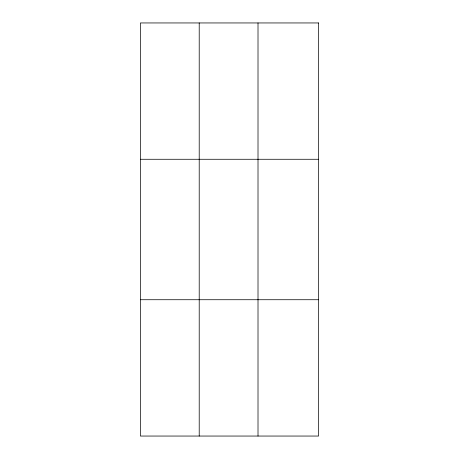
<?xml version="1.0" encoding="UTF-8"?>
<svg xmlns="http://www.w3.org/2000/svg" width="459" height="459" viewBox="0 0 459 459"><rect width="100%" height="100%" fill="white"/><g stroke="black" fill="none" stroke-linecap="round" stroke-linejoin="round"><path stroke-width="0.69" d="M199.212 436.05L199.212 22.95M258.01 436.05L258.01 22.95M140.414 159.273L318.586 159.273M140.414 299.727L318.586 299.727M318.586 22.95L318.586 436.05L140.414 436.05L140.414 22.95L318.586 22.95"/></g></svg>
